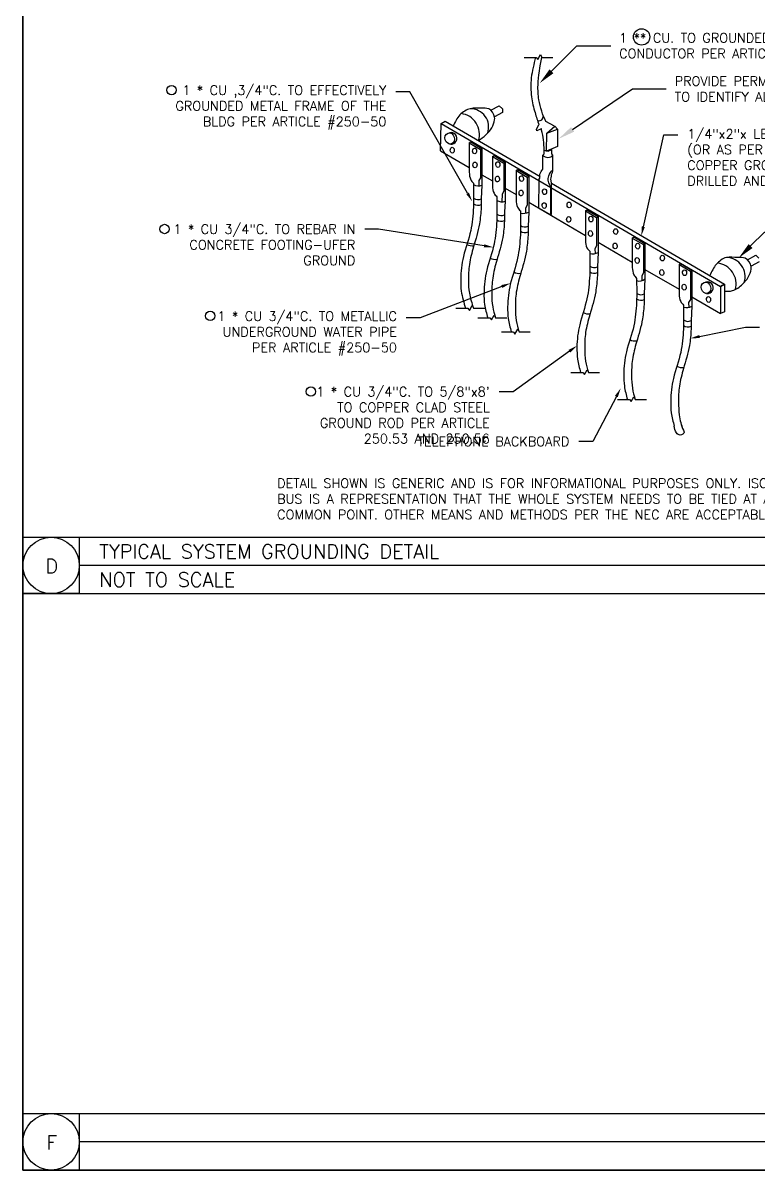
# Model space of a CAD drawing. Header units: inches. Extents: x -6 to 441, y 0 to 338.
# Drawn here: x 231.58 to 241.36, y 69.56 to 84.82 of the extents above; entities that cross this region are included whole.
import ezdxf
from ezdxf import colors
from ezdxf.entities.mleader import LeaderData, LeaderLine
from ezdxf.math import Vec2, Vec3

# ---------------------------------------------------------------- set-up
doc = ezdxf.new("R2010")
doc.units = ezdxf.units.IN
doc.header["$MEASUREMENT"] = 0
doc.styles.add('Roman', font='romans.shx', dxfattribs={"height": 0.125})
doc.styles.add('Roman-A', font='romans.shx', dxfattribs={"height": 0.125})
doc.styles.get("Standard").update_dxf_attribs({"font": 'romans.shx'})

# ---------------------------------------------------------------- blocks, each defined once
blk = doc.blocks.new('*U33')
blk.add_lwpolyline([(0, 0.75), (0.75, 0.75), (0.75, 0), (0, 0)], close=True)
blk.add_circle((0.375, 0.375), 0.375)
at = {"insert": (0.383, 0.366), "char_height": 0.188, "width": 0.46087, "attachment_point": 5, "style": 'Roman-A'}
blk.add_mtext('F', dxfattribs=at)
blk = doc.blocks.new('*U31')
blk.add_lwpolyline([(0, 0.75), (0.75, 0.75), (0.75, 0), (0, 0)], close=True)
blk.add_circle((0.375, 0.375), 0.375)
at = {"insert": (0.383, 0.366), "char_height": 0.188, "width": 0.46087, "attachment_point": 5, "style": 'Roman-A'}
blk.add_mtext('D', dxfattribs=at)
blk = doc.blocks.new('*U39')
for p, q in [((6.67, 7.132), (6.83, 7.132)), ((6.83, 7.132), (6.85, 7.104)), ((6.85, 7.104), (6.887, 7.169)), ((6.887, 7.169), (6.904, 7.132)), ((6.904, 7.132), (7.053, 7.132)), ((6.226, 6.428), (6.338, 6.489)), ((6.338, 6.489), (6.38, 6.446)), ((6.38, 6.446), (6.382, 6.4)), ((5.565, 6.251), (5.62, 6.282)), ((5.62, 6.282), (6.881, 5.547)), ((6.382, 6.4), (6.275, 6.34)), ((7.074, 6.216), (6.957, 6.278)), ((5.556, 5.89), (5.565, 6.251)), ((5.565, 6.251), (9.282, 4.086)), ((6.832, 6.176), (6.865, 6.233)), ((6.84, 6.154), (6.832, 6.176)), ((6.896, 6.183), (6.84, 6.154)), ((6.967, 5.886), (6.97, 6.125)), ((6.97, 6.125), (7.076, 6.218)), ((6.97, 6.125), (7.112, 6.178)), ((7.076, 6.218), (7.112, 6.178)), ((7.112, 6.178), (7.113, 5.945)), ((5.938, 5.994), (5.958, 6.008)), ((5.938, 5.994), (5.938, 5.603)), ((5.938, 5.994), (6.087, 5.907)), ((5.958, 6.008), (6.107, 5.92)), ((5.556, 5.89), (5.938, 5.669)), ((6.107, 5.92), (6.087, 5.907)), ((6.087, 5.907), (6.107, 5.92)), ((6.087, 5.907), (6.087, 5.531)), ((6.107, 5.92), (6.107, 5.545)), ((6.248, 5.814), (6.268, 5.828)), ((6.248, 5.814), (6.248, 5.422)), ((6.248, 5.814), (6.398, 5.726)), ((6.268, 5.828), (6.417, 5.74)), ((6.919, 5.83), (6.936, 5.85)), ((6.936, 5.85), (6.936, 5.899)), ((7.113, 5.945), (6.967, 5.886)), ((7.038, 5.849), (7.038, 5.914)), ((7.052, 5.833), (7.038, 5.849)), ((7.049, 5.636), (7.052, 5.833)), ((6.398, 5.726), (6.417, 5.74)), ((6.398, 5.726), (6.398, 5.35)), ((6.417, 5.74), (6.417, 5.323)), ((6.087, 5.531), (6.064, 5.492)), ((6.107, 5.571), (6.248, 5.488)), ((6.107, 5.545), (6.107, 5.531)), ((6.107, 5.545), (6.107, 5.433)), ((6.562, 5.627), (6.582, 5.641)), ((6.562, 5.627), (6.562, 5.235)), ((6.562, 5.627), (6.711, 5.539)), ((6.582, 5.641), (6.731, 5.553)), ((6.711, 5.539), (6.731, 5.553)), ((6.711, 5.539), (6.711, 5.164)), ((6.731, 5.553), (6.731, 5.136)), ((6.865, 5.503), (6.862, 5.13)), ((6.865, 5.503), (6.879, 5.526)), ((5.996, 5.458), (5.997, 5.259)), ((6.064, 5.492), (6.065, 5.422)), ((6.107, 5.433), (6.098, 5.25)), ((6.398, 5.35), (6.375, 5.312)), ((7.022, 5.036), (7.022, 5.406)), ((7.035, 5.048), (7.033, 5.467)), ((7.033, 5.458), (9.336, 4.115)), ((5.997, 5.259), (5.995, 5.138)), ((6.098, 5.25), (6.098, 5.176)), ((6.307, 5.277), (6.307, 5.078)), ((6.375, 5.312), (6.371, 5.211)), ((6.417, 5.221), (6.409, 5.072)), ((6.417, 5.323), (6.417, 5.221)), ((6.731, 5.208), (7.485, 4.762)), ((6.098, 5.176), (6.097, 5.137)), ((6.307, 5.078), (6.306, 4.958)), ((6.409, 5.072), (6.408, 4.996)), ((6.62, 5.09), (6.621, 4.892)), ((6.711, 5.164), (6.689, 5.125)), ((6.689, 5.125), (6.689, 5.06)), ((6.731, 5.075), (6.722, 4.886)), ((6.731, 5.136), (6.731, 5.075)), ((6.862, 5.13), (7.022, 5.036)), ((7.022, 5.036), (7.035, 5.048)), ((7.485, 5.089), (7.504, 5.103)), ((7.485, 5.089), (7.485, 4.697)), ((7.485, 5.089), (7.634, 5.001)), ((7.504, 5.103), (7.653, 5.015)), ((6.408, 4.996), (6.407, 4.956)), ((6.621, 4.892), (6.619, 4.771)), ((6.722, 4.886), (6.722, 4.809)), ((7.634, 5.001), (7.653, 5.015)), ((7.634, 5.001), (7.634, 4.625)), ((7.653, 5.015), (7.654, 4.536)), ((6.722, 4.809), (6.721, 4.769)), ((8.108, 4.729), (8.127, 4.743)), ((8.127, 4.743), (8.276, 4.655)), ((7.634, 4.625), (7.611, 4.587)), ((7.611, 4.587), (7.612, 4.522)), ((7.653, 4.673), (8.108, 4.409)), ((7.654, 4.598), (7.654, 4.556)), ((8.108, 4.729), (8.108, 4.337)), ((8.108, 4.729), (8.257, 4.641)), ((8.257, 4.641), (8.276, 4.655)), ((8.257, 4.641), (8.257, 4.266)), ((8.276, 4.655), (8.276, 4.177)), ((7.543, 4.552), (7.544, 4.353)), ((7.654, 4.536), (7.645, 4.347)), ((9.639, 4.441), (9.751, 4.501)), ((9.751, 4.501), (9.794, 4.459)), ((7.544, 4.353), (7.542, 4.233)), ((7.645, 4.347), (7.645, 4.271)), ((8.276, 4.311), (8.732, 4.047)), ((8.732, 4.375), (8.751, 4.388)), ((8.732, 4.375), (8.732, 3.983)), ((8.732, 4.375), (8.881, 4.287)), ((8.751, 4.388), (8.901, 4.301)), ((8.881, 4.287), (8.901, 4.301)), ((8.881, 4.287), (8.881, 3.911)), ((8.901, 4.301), (8.901, 3.822)), ((9.796, 4.412), (9.689, 4.353)), ((7.645, 4.271), (7.643, 4.231)), ((8.166, 4.192), (8.167, 3.994)), ((8.257, 4.266), (8.234, 4.227)), ((8.234, 4.227), (8.235, 4.162)), ((8.276, 4.186), (8.268, 3.985)), ((8.276, 4.238), (8.276, 4.196)), ((8.167, 3.994), (8.165, 3.873)), ((8.268, 3.985), (8.268, 3.911)), ((9.336, 4.115), (9.282, 4.086)), ((9.282, 4.086), (9.336, 4.115)), ((9.282, 4.086), (9.282, 3.727)), ((9.336, 4.115), (9.336, 3.749)), ((5.94, 3.767), (5.977, 3.832)), ((5.977, 3.832), (5.995, 3.795)), ((8.268, 3.911), (8.266, 3.871)), ((8.79, 3.838), (8.791, 3.639)), ((8.881, 3.911), (8.858, 3.873)), ((8.858, 3.873), (8.859, 3.807)), ((8.901, 3.823), (8.892, 3.631)), ((8.901, 3.949), (9.282, 3.727)), ((5.761, 3.795), (5.921, 3.795)), ((5.921, 3.795), (5.94, 3.767)), ((5.995, 3.795), (6.144, 3.795)), ((6.054, 3.667), (6.214, 3.667)), ((6.214, 3.667), (6.233, 3.639)), ((6.233, 3.639), (6.27, 3.703)), ((6.27, 3.703), (6.288, 3.667)), ((6.288, 3.667), (6.437, 3.667)), ((9.336, 3.749), (9.282, 3.727)), ((6.547, 3.452), (6.584, 3.517)), ((6.584, 3.517), (6.602, 3.48)), ((8.791, 3.639), (8.789, 3.518)), ((8.892, 3.557), (8.891, 3.517)), ((8.892, 3.631), (8.892, 3.557)), ((6.367, 3.48), (6.528, 3.48)), ((6.528, 3.48), (6.547, 3.452)), ((6.602, 3.48), (6.75, 3.48)), ((7.29, 2.942), (7.45, 2.942)), ((7.45, 2.942), (7.47, 2.914)), ((7.47, 2.914), (7.507, 2.978)), ((7.507, 2.978), (7.524, 2.942)), ((7.524, 2.942), (7.673, 2.942)), ((8.093, 2.554), (8.13, 2.618)), ((8.13, 2.618), (8.147, 2.582)), ((7.913, 2.582), (8.073, 2.582)), ((8.073, 2.582), (8.093, 2.554)), ((8.147, 2.582), (8.296, 2.582)), ((8.754, 2.264), (8.771, 2.227))]:
    blk.add_line(p, q)
for points in [[(6.919, 5.645), (6.919, 5.83)], [(6.417, 5.391), (6.562, 5.306)]]:
    blk.add_lwpolyline(points)
for centre, radius in [((8.232, 7.404), 0.109), ((1.978, 6.696), 0.0624), ((1.884, 4.849), 0.0624), ((2.492, 3.694), 0.0624), ((3.831, 2.686), 0.0624)]:
    blk.add_circle(centre, radius)
for centre, radius, start, end in [((5.954, 6.205), 0.243, 341.013, 90.5388), ((5.796, 6.107), 0.279, 342.6121, 82.9705), ((5.698, 6.055), 0.0767, 262.1535, 108.1419), ((6.984, 5.888), 0.0873, 221.1698, 320.9678), ((6.979, 5.96), 0.0746, 234.7004, 322.1709), ((6.059, 5.534), 0.112, 236.1877, 295.5053), ((6.055, 5.339), 0.0985, 234.1193, 296.2117), ((6.371, 5.329), 0.118, 237.0961, 292.9902), ((6.055, 5.265), 0.0985, 234.1193, 296.2117), ((6.365, 5.127), 0.0985, 234.1193, 296.2117), ((6.655, 5.222), 0.166, 258.0067, 297.2257), ((6.364, 5.052), 0.1, 234.504, 295.9026), ((6.679, 4.974), 0.0985, 234.1193, 296.2117), ((6.678, 4.9), 0.1, 234.504, 295.9026), ((5.982, 4.805), 0.18, 245.3907, 275.5668), ((6.285, 4.578), 0.133, 239.731, 280.9425), ((7.578, 4.684), 0.166, 258.0067, 297.22), ((7.578, 4.684), 0.166, 258.0067, 297.2257), ((9.355, 4.216), 0.255, 342.3719, 88.1419), ((6.599, 4.392), 0.133, 239.731, 280.9425), ((7.601, 4.361), 0.1, 234.4429, 295.9404), ((7.602, 4.436), 0.0985, 234.1193, 296.2117), ((9.207, 4.116), 0.283, 345.3085, 82.9264), ((8.2, 4.269), 0.112, 252.3963, 312.8174), ((9.108, 4.069), 0.0767, 262.1535, 108.1419), ((8.224, 4.073), 0.0985, 234.1193, 296.2117), ((8.224, 4.001), 0.1, 234.504, 295.8702), ((8.825, 3.97), 0.166, 258.0067, 297.2306), ((7.521, 3.853), 0.133, 239.731, 280.9425), ((8.848, 3.647), 0.1, 234.504, 295.8702), ((8.849, 3.719), 0.0985, 234.1193, 296.2117), ((8.144, 3.493), 0.133, 239.731, 280.9425), ((8.768, 3.139), 0.133, 239.731, 280.9425)]:
    blk.add_arc(centre, radius, start, end)
for centre, major_axis, ratio in [((5.679, 6.053), (0.023, -0.0719), 0.845903), ((5.713, 5.897), (0.0018, -0.0382), 0.709357), ((6.01, 5.887), (0.0018, -0.0382), 0.709357), ((6.015, 5.701), (0.0018, -0.0382), 0.709357), ((6.32, 5.706), (0.0018, -0.0382), 0.709357), ((6.314, 5.514), (0.0018, -0.0382), 0.709357), ((6.634, 5.519), (0.0018, -0.0382), 0.709357), ((6.628, 5.328), (0.0018, -0.0382), 0.709357), ((6.941, 5.345), (0.0018, -0.0382), 0.709357), ((6.936, 5.161), (0.0018, -0.0382), 0.709357), ((7.268, 5.169), (0.0018, -0.0382), 0.709357), ((7.262, 4.977), (0.0018, -0.0382), 0.709357), ((7.557, 4.981), (0.0018, -0.0382), 0.709357), ((7.551, 4.789), (0.0018, -0.0382), 0.709357), ((7.887, 4.815), (0.0018, -0.0382), 0.709357), ((7.88, 4.624), (0.0018, -0.0382), 0.709357), ((8.18, 4.621), (0.0018, -0.0382), 0.709357), ((8.174, 4.43), (0.0018, -0.0382), 0.709357), ((8.508, 4.462), (0.0018, -0.0382), 0.709357), ((8.501, 4.27), (0.0018, -0.0382), 0.709357), ((8.804, 4.267), (0.0018, -0.0382), 0.709357), ((9.089, 4.067), (0.023, -0.0719), 0.845903), ((8.798, 4.075), (0.0018, -0.0382), 0.709357), ((9.123, 3.911), (0.0018, -0.0382), 0.709357)]:
    blk.add_ellipse(centre, major_axis=major_axis, ratio=ratio)
for points in [[(6.822, 7.133), (6.764, 6.858), (6.767, 6.606), (6.814, 6.397), (6.865, 6.233)], [(6.957, 6.278), (6.903, 6.417), (6.865, 6.569), (6.854, 6.762), (6.904, 7.132)], [(6.062, 6.024), (6.161, 6.102), (6.276, 6.303), (6.276, 6.335), (6.197, 6.446), (6.097, 6.457), (5.954, 6.449), (5.814, 6.367), (5.726, 6.217)], [(6.847, 6.287), (6.906, 6.303), (6.925, 6.356)], [(6.936, 5.899), (6.902, 6.164), (6.896, 6.185)], [(6.879, 5.526), (6.88, 5.579), (6.919, 5.645)], [(5.938, 5.603), (5.958, 5.505), (5.996, 5.458)], [(7.022, 5.406), (6.993, 5.481), (6.997, 5.557), (7.049, 5.636)], [(7.033, 5.467), (7.027, 5.49), (7.027, 5.531), (7.031, 5.549), (7.038, 5.584), (7.051, 5.62), (7.049, 5.636)], [(6.248, 5.422), (6.268, 5.325), (6.307, 5.277)], [(6.562, 5.235), (6.582, 5.138), (6.62, 5.09)], [(5.995, 5.138), (5.958, 4.828), (5.861, 4.482), (5.825, 4.18), (5.833, 4.024), (5.89, 3.793)], [(6.097, 5.137), (6.075, 4.919), (5.995, 4.611), (5.941, 4.378), (5.928, 4.163), (5.94, 3.997), (5.995, 3.795)], [(6.306, 4.958), (6.269, 4.647), (6.172, 4.301), (6.135, 3.999), (6.143, 3.843), (6.184, 3.667)], [(6.407, 4.956), (6.385, 4.738), (6.305, 4.431), (6.251, 4.197), (6.238, 3.982), (6.251, 3.816), (6.288, 3.667)], [(6.619, 4.771), (6.582, 4.461), (6.485, 4.115), (6.449, 3.813), (6.457, 3.657), (6.498, 3.48)], [(6.721, 4.769), (6.699, 4.552), (6.619, 4.244), (6.565, 4.011), (6.552, 3.796), (6.565, 3.63), (6.602, 3.48)], [(7.485, 4.697), (7.505, 4.6), (7.543, 4.552)], [(9.336, 4.022), (9.442, 4.029), (9.575, 4.115), (9.69, 4.315), (9.69, 4.348), (9.611, 4.459), (9.51, 4.469), (9.36, 4.469), (9.227, 4.38), (9.139, 4.229)], [(8.108, 4.337), (8.128, 4.24), (8.166, 4.192)], [(7.542, 4.233), (7.505, 3.922), (7.408, 3.576), (7.371, 3.275), (7.38, 3.118), (7.42, 2.942)], [(7.643, 4.231), (7.621, 4.013), (7.542, 3.706), (7.487, 3.472), (7.475, 3.257), (7.487, 3.091), (7.524, 2.942)], [(8.732, 3.983), (8.752, 3.885), (8.79, 3.838)], [(8.165, 3.873), (8.128, 3.562), (8.031, 3.216), (7.994, 2.915), (8.003, 2.758), (8.043, 2.582)], [(8.266, 3.871), (8.244, 3.653), (8.165, 3.346), (8.11, 3.112), (8.098, 2.897), (8.11, 2.731), (8.147, 2.582)], [(8.789, 3.518), (8.752, 3.208), (8.655, 2.862), (8.619, 2.56), (8.627, 2.404), (8.667, 2.227)], [(8.891, 3.517), (8.869, 3.299), (8.789, 2.992), (8.735, 2.758), (8.722, 2.543), (8.734, 2.377), (8.79, 2.172), (8.798, 2.149), (8.747, 2.108), (8.695, 2.138), (8.667, 2.227)]]:
    blk.add_spline(points, degree=3)
at = {"style": 'Roman-A'}
for s, insert, char_height, width, attachment_point in [('\\pxqd;DETAIL SHOWN IS GENERIC AND IS FOR INFORMATIONAL PURPOSES ONLY. ISOLATED\\PBUS IS A REPRESENTATION THAT THE WHOLE SYSTEM NEEDS TO BE TIED AT A\\PCOMMON POINT. OTHER MEANS AND METHODS PER THE NEC ARE ACCEPTABLE', (3.382, 0.988), 0.125, 8.23833, 7), ('TYPICAL SYSTEM GROUNDING DETAIL', (1.015, 0.654), 0.1875, 8.11395, 1), ('NOT TO SCALE', (1.015, 0.279), 0.1875, 8.11395, 1)]:
    blk.add_mtext(s, dxfattribs=dict(at, insert=insert, char_height=char_height, width=width, attachment_point=attachment_point))
ml = blk.add_multileader_mtext('Standard')
ml.set_content('{\\Fromans|c0;\\C256;1 ** CU. TO GROUNDED\\PCONDUCTOR PER ARTICLE 250-28 &102}', color=256)
ml.set_leader_properties()
ml.build(insert=Vec2(0, 0))
ml.multileader.update_dxf_attribs({"text_left_attachment_type": 2, "text_right_attachment_type": 2, "dogleg_length": 2.16, "arrow_head_size": 0.225})
ctx = ml.context
ctx.base_point, ctx.char_height, ctx.arrow_head_size, ctx.landing_gap_size, ctx.plane_origin = Vec3(7.82, 7.286), 0.12488, 0.225, 0.112, Vec3(6.875, 6.788)
ctx.left_attachment, ctx.right_attachment = 2, 2
notes = []
notes.append((ctx, [(0, (1, 1, 0), (7.371, 7.286), (1, 0), 0.45, [(0, [(6.875, 6.788)], 0, [])])]))
ctx.mtext.insert, ctx.mtext.flow_direction = Vec3(7.933, 7.453), 5
ml = blk.add_multileader_mtext('Standard')
ml.set_content('{\\Fromans|c0;\\C256;PROVIDE PERMANENT TAG\\PTO IDENTIFY ALL CONDUCTORS}', color=256)
ml.set_leader_properties()
ml.build(insert=Vec2(0, 0))
ml.multileader.update_dxf_attribs({"text_left_attachment_type": 2, "text_right_attachment_type": 2, "dogleg_length": 2.16, "arrow_head_size": 0.225})
ctx = ml.context
ctx.base_point, ctx.char_height, ctx.arrow_head_size, ctx.landing_gap_size, ctx.plane_origin = Vec3(8.561, 6.713), 0.12488, 0.225, 0.112, Vec3(7.128, 6.048)
ctx.left_attachment, ctx.right_attachment = 2, 2
notes.append((ctx, [(0, (1, 1, 0), (8.111, 6.713), (1, 0), 0.45, [(0, [(7.128, 6.048)], 0, [])])]))
ctx.mtext.insert, ctx.mtext.flow_direction = Vec3(8.673, 6.879), 5
ml = blk.add_multileader_mtext('Standard')
ml.set_content('1 * CU ,3/4"C. TO EFFECTIVELY\\PGROUNDED METAL FRAME OF THE\\PBLDG PER ARTICLE #250-50', color=256, style='Roman')
ml.set_leader_properties()
ml.build(insert=Vec2(0, 0))
ml.multileader.update_dxf_attribs({"dogleg_length": 0.186, "arrow_head_size": 0.125})
ctx = ml.context
ctx.base_point, ctx.char_height, ctx.arrow_head_size, ctx.landing_gap_size, ctx.plane_origin = Vec3(1.502, 6.674), 0.125, 0.125, 0.125, Vec3(5.978, 5.216)
ctx.text_align_type = 2
notes.append((ctx, [(0, (1, 1, 0), (5.147, 6.674), (-1, 0), 0.186, [(0, [(5.978, 5.216)], 0, [])])]))
ctx.mtext.insert, ctx.mtext.width, ctx.mtext.defined_height, ctx.mtext.alignment, ctx.mtext.flow_direction = Vec3(4.836, 6.757), 3.38897, 1.648, 3, 5
ml = blk.add_multileader_mtext('Standard')
ml.set_content('\\A1;{\\Fromans|c0;1/4"x2"x LENGTH AS REQUIRED, \\P(OR AS PER MANUFACTURER)\\PCOPPER GROUND BUS IN SWITCHBOARD,\\PDRILLED AND TAPPED AS REQUIRED,}', color=256, style='Roman')
ml.set_leader_properties()
ml.build(insert=Vec2(0, 0))
ml.multileader.update_dxf_attribs({"dogleg_length": 0.186, "arrow_head_size": 0.125})
ctx = ml.context
ctx.base_point, ctx.char_height, ctx.arrow_head_size, ctx.landing_gap_size, ctx.plane_origin = Vec3(8.715, 6.101), 0.125, 0.125, 0.125, Vec3(8.228, 4.758)
notes.append((ctx, [(0, (1, 1, 0), (8.529, 6.101), (1, 0), 0.186, [(0, [(8.228, 4.758)], 0, [])])]))
ctx.mtext.insert, ctx.mtext.flow_direction = Vec3(8.84, 6.176), 5
ml = blk.add_multileader_mtext('Standard')
ml.set_content('{\\Fromans|c0;1 * CU 3/4"C. TO REBAR IN\\PCONCRETE FOOTING-UFER\\PGROUND}', color=256, style='Roman')
ml.set_leader_properties()
ml.build(insert=Vec2(0, 0))
ml.multileader.update_dxf_attribs({"dogleg_length": 0.186, "arrow_head_size": 0.125})
ctx = ml.context
ctx.base_point, ctx.char_height, ctx.arrow_head_size, ctx.landing_gap_size, ctx.plane_origin = Vec3(1.5, 4.848), 0.125, 0.125, 0.125, Vec3(6.914, 5.202)
ctx.text_align_type = 2
notes.append((ctx, [(0, (1, 1, 0), (4.733, 4.848), (-1, 0), 0.186, [(0, [(6.259, 4.606)], 0, [])])]))
ctx.mtext.insert, ctx.mtext.alignment, ctx.mtext.flow_direction = Vec3(4.422, 4.91), 3, 5
ml = blk.add_multileader_mtext('Standard')
ml.set_content('{\\Fromans|c0;\\C256;INSULATED STAND-OFFS}', color=256)
ml.set_leader_properties()
ml.build(insert=Vec2(0, 0))
ml.multileader.update_dxf_attribs({"text_left_attachment_type": 2, "text_right_attachment_type": 2, "dogleg_length": 0.36, "arrow_head_size": 0.225})
ctx = ml.context
ctx.base_point, ctx.char_height, ctx.arrow_head_size, ctx.landing_gap_size, ctx.plane_origin = Vec3(10.316, 4.806), 0.12488, 0.225, 0.112, Vec3(9.524, 4.464)
ctx.left_attachment, ctx.right_attachment, ctx.text_align_type = 2, 2, 2
notes.append((ctx, [(0, (1, 1, 0), (9.866, 4.806), (1, 0), 0.45, [(0, [(9.524, 4.464)], 0, [])])]))
ctx.mtext.insert, ctx.mtext.alignment, ctx.mtext.flow_direction = Vec3(12.676, 4.868), 3, 5
ml = blk.add_multileader_mtext('Standard')
ml.set_content('{\\Fromans|c0;1 * CU 3/4"C. TO METALLIC\\PUNDERGROUND WATER PIPE\\PPER ARTICLE #250-50}', color=256, style='Roman')
ml.set_leader_properties()
ml.build(insert=Vec2(0, 0))
ml.multileader.update_dxf_attribs({"dogleg_length": 0.186, "arrow_head_size": 0.125})
ctx = ml.context
ctx.base_point, ctx.char_height, ctx.arrow_head_size, ctx.landing_gap_size, ctx.plane_origin = Vec3(2.113, 3.668), 0.125, 0.125, 0.125, Vec3(7.635, 4.251)
ctx.text_align_type = 2
notes.append((ctx, [(0, (1, 1, 0), (5.287, 3.668), (-1, 0), 0.186, [(0, [(6.489, 4.129)], 0, [])])]))
ctx.mtext.insert, ctx.mtext.alignment, ctx.mtext.flow_direction = Vec3(4.976, 3.752), 3, 5
ml = blk.add_multileader_mtext('Standard')
ml.set_content('1 *** CU 3/4" TO PV SYSTEM, IF ANY,', color=256, style='Roman')
ml.set_leader_properties()
ml.build(insert=Vec2(0, 0))
ml.multileader.update_dxf_attribs({"dogleg_length": 0.186, "arrow_head_size": 0.125})
ctx = ml.context
ctx.base_point, ctx.char_height, ctx.arrow_head_size, ctx.landing_gap_size, ctx.plane_origin = Vec3(9.799, 3.543), 0.125, 0.125, 0.125, Vec3(8.878, 3.364)
notes.append((ctx, [(0, (1, 1, 0), (9.613, 3.543), (1, 0), 0.186, [(0, [(8.881, 3.394)], 0, [])])]))
ctx.mtext.insert, ctx.mtext.width, ctx.mtext.flow_direction = Vec3(9.924, 3.618), 2.25751, 5
ml = blk.add_multileader_mtext('Standard')
ml.set_content('{\\Fromans|c0;1 * CU 3/4"C. TO 5/8"x8\'\\PTO COPPER CLAD STEEL\\PGROUND ROD PER ARTICLE\\P250.53 AND 250.56}', color=256, style='Roman')
ml.set_leader_properties()
ml.build(insert=Vec2(0, 0))
ml.multileader.update_dxf_attribs({"dogleg_length": 0.186, "arrow_head_size": 0.125})
ctx = ml.context
ctx.base_point, ctx.char_height, ctx.arrow_head_size, ctx.landing_gap_size, ctx.plane_origin = Vec3(3.456, 2.685), 0.125, 0.125, 0.125, Vec3(7.342, 3.297)
ctx.text_align_type = 2
notes.append((ctx, [(0, (1, 1, 0), (6.523, 2.685), (-1, 0), 0.186, [(0, [(7.372, 3.297)], 0, [])])]))
ctx.mtext.insert, ctx.mtext.alignment, ctx.mtext.flow_direction = Vec3(6.212, 2.748), 3, 5
ml = blk.add_multileader_mtext('Standard')
ml.set_content('{\\Fromans|c0;TELEPHONE BACKBOARD}', color=256, style='Roman')
ml.set_leader_properties()
ml.build(insert=Vec2(0, 0))
ml.multileader.update_dxf_attribs({"dogleg_length": 0.186, "arrow_head_size": 0.125})
ctx = ml.context
ctx.base_point, ctx.char_height, ctx.arrow_head_size, ctx.landing_gap_size, ctx.plane_origin = Vec3(4.895, 2.024), 0.125, 0.125, 0.125, Vec3(7.955, 2.732)
ctx.text_align_type = 2
notes.append((ctx, [(0, (1, 1, 0), (7.581, 2.024), (-1, 0), 0.186, [(0, [(7.955, 2.732)], 0, [])])]))
ctx.mtext.insert, ctx.mtext.alignment, ctx.mtext.flow_direction = Vec3(7.27, 2.086), 3, 5
for ctx, leaders in notes:
    for number, flags, end, landing, length, lines in leaders:
        leader = LeaderData()
        leader.index, (leader.has_last_leader_line, leader.has_dogleg_vector, leader.attachment_direction) = number, flags
        leader.last_leader_point, leader.dogleg_vector, leader.dogleg_length = Vec3(end), Vec3(landing), length
        for number, points, colour, breaks in lines:
            line = LeaderLine()
            line.index, line.vertices, line.color, line.breaks = number, Vec3.list(points), colors.encode_raw_color(colour), breaks
            leader.lines.append(line)
        ctx.leaders.append(leader)

msp = doc.modelspace()

# ---------------------------------------------------------------- linework, layer by layer
for p, q in [((231.577, 77.978), (241.881, 77.978)), ((252.185, 77.603), (232.327, 77.603)), ((231.577, 77.228), (262.489, 77.228)), ((231.577, 70.311), (241.881, 70.311)), ((241.881, 69.936), (232.327, 69.936))]:
    msp.add_line(p, q)
for points in [[(231.577, 92.561), (262.489, 92.561), (262.489, 69.561), (231.577, 69.561)], [(231.577, 69.561), (266.577, 69.561), (266.577, 92.561), (231.577, 92.561)]]:
    msp.add_lwpolyline(points, close=True)

# ---------------------------------------------------------------- block references
for name, p in [('*U39', (231.577, 77.228)), ('*U31', (231.577, 77.228)), ('*U33', (231.577, 69.561))]:
    msp.add_blockref(name, p)

doc.saveas('drawing.dxf')
